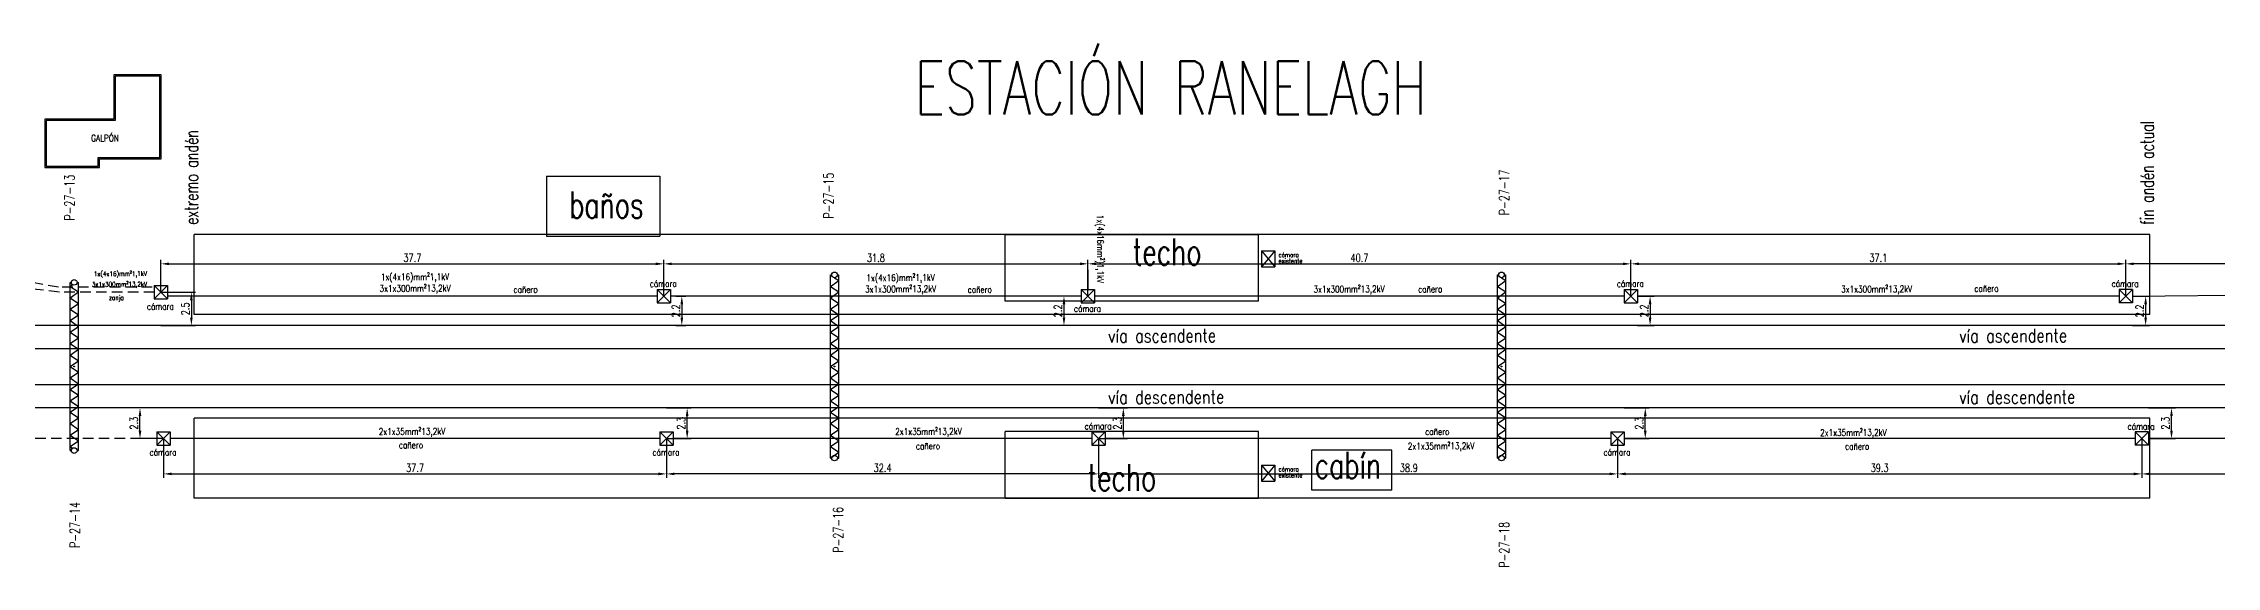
# Model space of a CAD drawing. Header units: millimetres. Extents: x 1735 to 2284, y 1373 to 1412.
# Drawn here: x 1875.7 to 2038.6, y 1373.2 to 1412.4 of the extents above; entities that cross this region are included whole.
import ezdxf

# ---------------------------------------------------------------- set-up
doc = ezdxf.new("R2010")
doc.units = ezdxf.units.MM
doc.linetypes.add('HIDDEN2', pattern=[4.7625, 3.175, -1.5875])
for name, color, linetype in [('GE-Textos', 3, 'Continuous'), ('LINEA02', 8, 'Continuous'), ('R-EDIFICIOS', 4, 'Continuous'), ('Textos catenaria', 7, 'Continuous')]:
    doc.layers.add(name, color=color, linetype=linetype)
doc.styles.add('Romans PF', font='romans.shx', dxfattribs={"width": 0.8})
doc.styles.add('SIMPLEX', font='simplex.shx', dxfattribs={"width": 0.75})
doc.dimstyles.new('COTA-100', dxfattribs={"dimscale": 3, "dimtxt": 0.2, "dimasz": 0.2, "dimexe": 0.1, "dimexo": 0, "dimgap": 0.05, "dimtad": 1, "dimdec": 1, "dimzin": 0, "dimdsep": 46, "dimtxsty": 'SIMPLEX', "dimcen": 0.1, "dimclrd": 256, "dimclre": 256, "dimclrt": 256, "dimazin": 0, "dimtm": 1e-09, "dimtfac": 0.714286, "dimtdec": 1, "dimtmove": 2, "dimatfit": 2, "dimfxl": 0, "dimtolj": 1, "dimtzin": 0, "dimarcsym": 0})

# ---------------------------------------------------------------- blocks, each defined once
blk = doc.blocks.new('cámara LDF-LDS')
at = {"color": 6}
for p, q in [((-0.5, 0.5), (0.5, 0.5)), ((-0.5, 0.5), (-0.5, -0.5)), ((-0.5, 0.5), (0.5, -0.5)), ((0.5, 0.5), (-0.5, -0.5)), ((0.5, 0.5), (0.5, -0.5)), ((-0.5, -0.5), (0.5, -0.5))]:
    blk.add_line(p, q, dxfattribs=at)
blk = doc.blocks.new('*D17')
at = {"lineweight": -2, "transparency": 16777216}
for p, q in [((1884.52, 1393.77), (1887.1, 1393.77)), ((1886.8, 1393.17), (1886.8, 1391.87)), ((1884.52, 1391.27), (1887.1, 1391.27))]:
    blk.add_line(p, q, dxfattribs=at)
at = {"transparency": 16777216}
for points in [[(1886.7, 1393.17), (1886.9, 1393.17), (1886.8, 1393.77)], [(1886.7, 1391.87), (1886.9, 1391.87), (1886.8, 1391.27)]]:
    blk.add_solid(points, dxfattribs=at)
at = {"layer": 'Defpoints', "color": 0, "transparency": 16777216}
for p in [(1884.52, 1393.77), (1884.52, 1391.27), (1886.8, 1391.27)]:
    blk.add_point(p, dxfattribs=at)
at = {"transparency": 16777216, "insert": (1886.35, 1392.52), "char_height": 0.6, "attachment_point": 5, "rotation": 90, "style": 'SIMPLEX'}
blk.add_mtext('\\A1;2.5', dxfattribs=at)
blk = doc.blocks.new('*D18')
at = {"lineweight": -2, "transparency": 16777216}
for p, q in [((1923.13, 1393.47), (1923.87, 1393.47)), ((1923.57, 1392.87), (1923.57, 1391.87)), ((1923.13, 1391.27), (1923.87, 1391.27))]:
    blk.add_line(p, q, dxfattribs=at)
at = {"transparency": 16777216}
for points in [[(1923.47, 1392.87), (1923.67, 1392.87), (1923.57, 1393.47)], [(1923.47, 1391.87), (1923.67, 1391.87), (1923.57, 1391.27)]]:
    blk.add_solid(points, dxfattribs=at)
at = {"layer": 'Defpoints', "color": 0, "transparency": 16777216}
for p in [(1923.13, 1393.47), (1923.13, 1391.27), (1923.57, 1391.27)]:
    blk.add_point(p, dxfattribs=at)
at = {"transparency": 16777216, "insert": (1923.12, 1392.37), "char_height": 0.6, "attachment_point": 5, "rotation": 90, "style": 'SIMPLEX'}
blk.add_mtext('\\A1;2.2', dxfattribs=at)
blk = doc.blocks.new('*D19')
at = {"lineweight": -2, "transparency": 16777216}
for p, q in [((1952.22, 1393.47), (1951.92, 1393.47)), ((1952.22, 1392.87), (1952.22, 1391.87)), ((1952.22, 1391.27), (1951.92, 1391.27))]:
    blk.add_line(p, q, dxfattribs=at)
at = {"transparency": 16777216}
for points in [[(1952.12, 1392.87), (1952.32, 1392.87), (1952.22, 1393.47)], [(1952.12, 1391.87), (1952.32, 1391.87), (1952.22, 1391.27)]]:
    blk.add_solid(points, dxfattribs=at)
at = {"layer": 'Defpoints', "color": 0, "transparency": 16777216}
for p in [(1952.22, 1393.47), (1952.22, 1391.27), (1952.22, 1391.27)]:
    blk.add_point(p, dxfattribs=at)
at = {"transparency": 16777216, "insert": (1951.77, 1392.37), "char_height": 0.6, "attachment_point": 5, "rotation": 90, "style": 'SIMPLEX'}
blk.add_mtext('\\A1;2.2', dxfattribs=at)
blk = doc.blocks.new('*D20')
at = {"lineweight": -2, "transparency": 16777216}
for p, q in [((1995.22, 1393.47), (1996.46, 1393.47)), ((1996.16, 1392.87), (1996.16, 1391.87)), ((1995.22, 1391.27), (1996.46, 1391.27))]:
    blk.add_line(p, q, dxfattribs=at)
at = {"transparency": 16777216}
for points in [[(1996.06, 1392.87), (1996.26, 1392.87), (1996.16, 1393.47)], [(1996.06, 1391.87), (1996.26, 1391.87), (1996.16, 1391.27)]]:
    blk.add_solid(points, dxfattribs=at)
at = {"layer": 'Defpoints', "color": 0, "transparency": 16777216}
for p in [(1995.22, 1393.47), (1995.22, 1391.27), (1996.16, 1391.27)]:
    blk.add_point(p, dxfattribs=at)
at = {"transparency": 16777216, "insert": (1995.71, 1392.37), "char_height": 0.6, "attachment_point": 5, "rotation": 90, "style": 'SIMPLEX'}
blk.add_mtext('\\A1;2.2', dxfattribs=at)
blk = doc.blocks.new('*D21')
at = {"lineweight": -2, "transparency": 16777216}
for p, q in [((2032.32, 1393.47), (2033.61, 1393.47)), ((2033.31, 1392.87), (2033.31, 1391.87)), ((2032.32, 1391.27), (2033.61, 1391.27))]:
    blk.add_line(p, q, dxfattribs=at)
at = {"transparency": 16777216}
for points in [[(2033.21, 1392.87), (2033.41, 1392.87), (2033.31, 1393.47)], [(2033.21, 1391.87), (2033.41, 1391.87), (2033.31, 1391.27)]]:
    blk.add_solid(points, dxfattribs=at)
at = {"layer": 'Defpoints', "color": 0, "transparency": 16777216}
for p in [(2032.32, 1393.47), (2032.32, 1391.27), (2033.31, 1391.27)]:
    blk.add_point(p, dxfattribs=at)
at = {"transparency": 16777216, "insert": (2032.86, 1392.37), "char_height": 0.6, "attachment_point": 5, "rotation": 90, "style": 'SIMPLEX'}
blk.add_mtext('\\A1;2.2', dxfattribs=at)
blk = doc.blocks.new('*D30')
at = {"lineweight": -2, "transparency": 16777216}
for p, q in [((2031.82, 1393.47), (2031.82, 1396.2)), ((2074.02, 1393.97), (2074.02, 1396.2)), ((2073.42, 1395.9), (2032.42, 1395.9))]:
    blk.add_line(p, q, dxfattribs=at)
at = {"transparency": 16777216}
for points in [[(2032.42, 1396), (2032.42, 1395.8), (2031.82, 1395.9)], [(2073.42, 1396), (2073.42, 1395.8), (2074.02, 1395.9)]]:
    blk.add_solid(points, dxfattribs=at)
at = {"layer": 'Defpoints', "color": 0, "transparency": 16777216}
for p in [(2031.82, 1395.9), (2031.82, 1393.47), (2074.02, 1393.97)]:
    blk.add_point(p, dxfattribs=at)
at = {"transparency": 16777216, "insert": (2052.92, 1396.35), "char_height": 0.6, "attachment_point": 5, "style": 'SIMPLEX'}
blk.add_mtext('\\A1;42.2', dxfattribs=at)
blk = doc.blocks.new('*D31')
at = {"lineweight": -2, "transparency": 16777216}
for p, q in [((1994.72, 1393.47), (1994.72, 1396.2)), ((2031.82, 1393.47), (2031.82, 1396.2)), ((1995.32, 1395.9), (2031.22, 1395.9))]:
    blk.add_line(p, q, dxfattribs=at)
at = {"transparency": 16777216}
for points in [[(1995.32, 1396), (1995.32, 1395.8), (1994.72, 1395.9)], [(2031.22, 1396), (2031.22, 1395.8), (2031.82, 1395.9)]]:
    blk.add_solid(points, dxfattribs=at)
at = {"layer": 'Defpoints', "color": 0, "transparency": 16777216}
for p in [(2031.82, 1395.9), (1994.72, 1393.47), (2031.82, 1393.47)]:
    blk.add_point(p, dxfattribs=at)
at = {"transparency": 16777216, "insert": (2013.27, 1396.35), "char_height": 0.6, "attachment_point": 5, "style": 'SIMPLEX'}
blk.add_mtext('\\A1;37.1', dxfattribs=at)
blk = doc.blocks.new('*D32')
at = {"lineweight": -2, "transparency": 16777216}
for p, q in [((1954.02, 1393.47), (1954.02, 1396.2)), ((1994.72, 1393.47), (1994.72, 1396.2)), ((1954.62, 1395.9), (1994.12, 1395.9))]:
    blk.add_line(p, q, dxfattribs=at)
at = {"transparency": 16777216}
for points in [[(1954.62, 1396), (1954.62, 1395.8), (1954.02, 1395.9)], [(1994.12, 1396), (1994.12, 1395.8), (1994.72, 1395.9)]]:
    blk.add_solid(points, dxfattribs=at)
at = {"layer": 'Defpoints', "color": 0, "transparency": 16777216}
for p in [(1994.72, 1395.9), (1954.02, 1393.47), (1994.72, 1393.47)]:
    blk.add_point(p, dxfattribs=at)
at = {"transparency": 16777216, "insert": (1974.37, 1396.35), "char_height": 0.6, "attachment_point": 5, "style": 'SIMPLEX'}
blk.add_mtext('\\A1;40.7', dxfattribs=at)
blk = doc.blocks.new('*D33')
at = {"lineweight": -2, "transparency": 16777216}
for p, q in [((1922.22, 1393.47), (1922.22, 1396.2)), ((1954.02, 1393.47), (1954.02, 1396.2)), ((1922.82, 1395.9), (1953.42, 1395.9))]:
    blk.add_line(p, q, dxfattribs=at)
at = {"transparency": 16777216}
for points in [[(1922.82, 1396), (1922.82, 1395.8), (1922.22, 1395.9)], [(1953.42, 1396), (1953.42, 1395.8), (1954.02, 1395.9)]]:
    blk.add_solid(points, dxfattribs=at)
at = {"layer": 'Defpoints', "color": 0, "transparency": 16777216}
for p in [(1954.02, 1395.9), (1922.22, 1393.47), (1954.02, 1393.47)]:
    blk.add_point(p, dxfattribs=at)
at = {"transparency": 16777216, "insert": (1938.12, 1396.35), "char_height": 0.6, "attachment_point": 5, "style": 'SIMPLEX'}
blk.add_mtext('\\A1;31.8', dxfattribs=at)
blk = doc.blocks.new('*D34')
at = {"lineweight": -2, "transparency": 16777216}
for p, q in [((1884.52, 1393.77), (1884.52, 1396.2)), ((1922.22, 1393.47), (1922.22, 1396.2)), ((1885.12, 1395.9), (1921.62, 1395.9))]:
    blk.add_line(p, q, dxfattribs=at)
at = {"transparency": 16777216}
for points in [[(1885.12, 1396), (1885.12, 1395.8), (1884.52, 1395.9)], [(1921.62, 1396), (1921.62, 1395.8), (1922.22, 1395.9)]]:
    blk.add_solid(points, dxfattribs=at)
at = {"layer": 'Defpoints', "color": 0, "transparency": 16777216}
for p in [(1922.22, 1395.9), (1884.52, 1393.77), (1922.22, 1393.47)]:
    blk.add_point(p, dxfattribs=at)
at = {"transparency": 16777216, "insert": (1903.37, 1396.35), "char_height": 0.6, "attachment_point": 5, "style": 'SIMPLEX'}
blk.add_mtext('\\A1;37.7', dxfattribs=at)
blk = doc.blocks.new('*D40')
at = {"lineweight": -2, "transparency": 16777216}
for p, q in [((1884.72, 1385.09), (1882.65, 1385.09)), ((1882.95, 1383.39), (1882.95, 1384.49)), ((1884.72, 1382.79), (1882.65, 1382.79))]:
    blk.add_line(p, q, dxfattribs=at)
at = {"transparency": 16777216}
for points in [[(1882.85, 1384.49), (1883.05, 1384.49), (1882.95, 1385.09)], [(1882.85, 1383.39), (1883.05, 1383.39), (1882.95, 1382.79)]]:
    blk.add_solid(points, dxfattribs=at)
at = {"layer": 'Defpoints', "color": 0, "transparency": 16777216}
for p in [(1882.95, 1385.09), (1884.72, 1385.09), (1884.72, 1382.79)]:
    blk.add_point(p, dxfattribs=at)
at = {"transparency": 16777216, "insert": (1882.5, 1383.94), "char_height": 0.6, "attachment_point": 5, "rotation": 90, "style": 'SIMPLEX'}
blk.add_mtext('\\A1;2.3', dxfattribs=at)
blk = doc.blocks.new('*D41')
at = {"lineweight": -2, "transparency": 16777216}
for p, q in [((1922.42, 1385.09), (1924.27, 1385.09)), ((1923.97, 1383.39), (1923.97, 1384.49)), ((1922.42, 1382.79), (1924.27, 1382.79))]:
    blk.add_line(p, q, dxfattribs=at)
at = {"transparency": 16777216}
for points in [[(1923.87, 1384.49), (1924.07, 1384.49), (1923.97, 1385.09)], [(1923.87, 1383.39), (1924.07, 1383.39), (1923.97, 1382.79)]]:
    blk.add_solid(points, dxfattribs=at)
at = {"layer": 'Defpoints', "color": 0, "transparency": 16777216}
for p in [(1922.42, 1385.09), (1923.97, 1385.09), (1922.42, 1382.79)]:
    blk.add_point(p, dxfattribs=at)
at = {"transparency": 16777216, "insert": (1923.52, 1383.94), "char_height": 0.6, "attachment_point": 5, "rotation": 90, "style": 'SIMPLEX'}
blk.add_mtext('\\A1;2.3', dxfattribs=at)
blk = doc.blocks.new('*D42')
at = {"lineweight": -2, "transparency": 16777216}
for p, q in [((1954.82, 1385.09), (1956.97, 1385.09)), ((1956.67, 1383.39), (1956.67, 1384.49)), ((1954.82, 1382.79), (1956.97, 1382.79))]:
    blk.add_line(p, q, dxfattribs=at)
at = {"transparency": 16777216}
for points in [[(1956.57, 1384.49), (1956.77, 1384.49), (1956.67, 1385.09)], [(1956.57, 1383.39), (1956.77, 1383.39), (1956.67, 1382.79)]]:
    blk.add_solid(points, dxfattribs=at)
at = {"layer": 'Defpoints', "color": 0, "transparency": 16777216}
for p in [(1954.82, 1385.09), (1956.67, 1385.09), (1954.82, 1382.79)]:
    blk.add_point(p, dxfattribs=at)
at = {"transparency": 16777216, "insert": (1956.22, 1383.94), "char_height": 0.6, "attachment_point": 5, "rotation": 90, "style": 'SIMPLEX'}
blk.add_mtext('\\A1;2.3', dxfattribs=at)
blk = doc.blocks.new('*D43')
at = {"lineweight": -2, "transparency": 16777216}
for p, q in [((1994.22, 1385.09), (1996.1, 1385.09)), ((1995.8, 1383.39), (1995.8, 1384.49)), ((1994.22, 1382.79), (1996.1, 1382.79))]:
    blk.add_line(p, q, dxfattribs=at)
at = {"transparency": 16777216}
for points in [[(1995.7, 1384.49), (1995.9, 1384.49), (1995.8, 1385.09)], [(1995.7, 1383.39), (1995.9, 1383.39), (1995.8, 1382.79)]]:
    blk.add_solid(points, dxfattribs=at)
at = {"layer": 'Defpoints', "color": 0, "transparency": 16777216}
for p in [(1994.22, 1385.09), (1995.8, 1385.09), (1994.22, 1382.79)]:
    blk.add_point(p, dxfattribs=at)
at = {"transparency": 16777216, "insert": (1995.35, 1383.94), "char_height": 0.6, "attachment_point": 5, "rotation": 90, "style": 'SIMPLEX'}
blk.add_mtext('\\A1;2.3', dxfattribs=at)
blk = doc.blocks.new('*D44')
at = {"lineweight": -2, "transparency": 16777216}
for p, q in [((2033.52, 1385.09), (2035.55, 1385.09)), ((2035.25, 1383.39), (2035.25, 1384.49)), ((2033.52, 1382.79), (2035.55, 1382.79))]:
    blk.add_line(p, q, dxfattribs=at)
at = {"transparency": 16777216}
for points in [[(2035.15, 1384.49), (2035.35, 1384.49), (2035.25, 1385.09)], [(2035.15, 1383.39), (2035.35, 1383.39), (2035.25, 1382.79)]]:
    blk.add_solid(points, dxfattribs=at)
at = {"layer": 'Defpoints', "color": 0, "transparency": 16777216}
for p in [(2033.52, 1385.09), (2035.25, 1385.09), (2033.52, 1382.79)]:
    blk.add_point(p, dxfattribs=at)
at = {"transparency": 16777216, "insert": (2034.8, 1383.94), "char_height": 0.6, "attachment_point": 5, "rotation": 90, "style": 'SIMPLEX'}
blk.add_mtext('\\A1;2.3', dxfattribs=at)
blk = doc.blocks.new('*D53')
at = {"lineweight": -2, "transparency": 16777216}
for p, q in [((2033.02, 1382.79), (2033.02, 1379.84)), ((2073.82, 1382.79), (2073.82, 1379.84)), ((2033.62, 1380.14), (2073.22, 1380.14))]:
    blk.add_line(p, q, dxfattribs=at)
at = {"transparency": 16777216}
for points in [[(2033.62, 1380.24), (2033.62, 1380.04), (2033.02, 1380.14)], [(2073.22, 1380.24), (2073.22, 1380.04), (2073.82, 1380.14)]]:
    blk.add_solid(points, dxfattribs=at)
at = {"layer": 'Defpoints', "color": 0, "transparency": 16777216}
for p in [(2033.02, 1382.79), (2073.82, 1382.79), (2073.82, 1380.14)]:
    blk.add_point(p, dxfattribs=at)
at = {"transparency": 16777216, "insert": (2053.42, 1380.59), "char_height": 0.6, "attachment_point": 5, "style": 'SIMPLEX'}
blk.add_mtext('\\A1;40.8', dxfattribs=at)
blk = doc.blocks.new('*D54')
at = {"lineweight": -2, "transparency": 16777216}
for p, q in [((1993.72, 1382.79), (1993.72, 1379.84)), ((2033.02, 1382.79), (2033.02, 1379.84)), ((1994.32, 1380.14), (2032.42, 1380.14))]:
    blk.add_line(p, q, dxfattribs=at)
at = {"transparency": 16777216}
for points in [[(1994.32, 1380.24), (1994.32, 1380.04), (1993.72, 1380.14)], [(2032.42, 1380.24), (2032.42, 1380.04), (2033.02, 1380.14)]]:
    blk.add_solid(points, dxfattribs=at)
at = {"layer": 'Defpoints', "color": 0, "transparency": 16777216}
for p in [(1993.72, 1382.79), (2033.02, 1382.79), (2033.02, 1380.14)]:
    blk.add_point(p, dxfattribs=at)
at = {"transparency": 16777216, "insert": (2013.37, 1380.59), "char_height": 0.6, "attachment_point": 5, "style": 'SIMPLEX'}
blk.add_mtext('\\A1;39.3', dxfattribs=at)
blk = doc.blocks.new('*D55')
at = {"lineweight": -2, "transparency": 16777216}
for p, q in [((1954.82, 1382.79), (1954.82, 1379.84)), ((1993.72, 1382.79), (1993.72, 1379.84)), ((1955.42, 1380.14), (1993.12, 1380.14))]:
    blk.add_line(p, q, dxfattribs=at)
at = {"transparency": 16777216}
for points in [[(1955.42, 1380.24), (1955.42, 1380.04), (1954.82, 1380.14)], [(1993.12, 1380.24), (1993.12, 1380.04), (1993.72, 1380.14)]]:
    blk.add_solid(points, dxfattribs=at)
at = {"layer": 'Defpoints', "color": 0, "transparency": 16777216}
for p in [(1954.82, 1382.79), (1993.72, 1382.79), (1993.72, 1380.14)]:
    blk.add_point(p, dxfattribs=at)
at = {"transparency": 16777216, "insert": (1978.07, 1380.59), "char_height": 0.6, "attachment_point": 5, "style": 'SIMPLEX'}
blk.add_mtext('\\A1;38.9', dxfattribs=at)
blk = doc.blocks.new('*D56')
at = {"lineweight": -2, "transparency": 16777216}
for p, q in [((1922.42, 1382.79), (1922.42, 1379.84)), ((1954.82, 1382.79), (1954.82, 1379.84)), ((1954.22, 1380.14), (1923.02, 1380.14))]:
    blk.add_line(p, q, dxfattribs=at)
at = {"transparency": 16777216}
for points in [[(1923.02, 1380.24), (1923.02, 1380.04), (1922.42, 1380.14)], [(1954.22, 1380.24), (1954.22, 1380.04), (1954.82, 1380.14)]]:
    blk.add_solid(points, dxfattribs=at)
at = {"layer": 'Defpoints', "color": 0, "transparency": 16777216}
for p in [(1922.42, 1382.79), (1954.82, 1382.79), (1922.42, 1380.14)]:
    blk.add_point(p, dxfattribs=at)
at = {"transparency": 16777216, "insert": (1938.62, 1380.59), "char_height": 0.6, "attachment_point": 5, "style": 'SIMPLEX'}
blk.add_mtext('\\A1;32.4', dxfattribs=at)
blk = doc.blocks.new('*D57')
at = {"lineweight": -2, "transparency": 16777216}
for p, q in [((1884.72, 1382.79), (1884.72, 1379.84)), ((1922.42, 1382.79), (1922.42, 1379.84)), ((1885.32, 1380.14), (1921.82, 1380.14))]:
    blk.add_line(p, q, dxfattribs=at)
at = {"transparency": 16777216}
for points in [[(1885.32, 1380.24), (1885.32, 1380.04), (1884.72, 1380.14)], [(1921.82, 1380.24), (1921.82, 1380.04), (1922.42, 1380.14)]]:
    blk.add_solid(points, dxfattribs=at)
at = {"layer": 'Defpoints', "color": 0, "transparency": 16777216}
for p in [(1884.72, 1382.79), (1922.42, 1382.79), (1922.42, 1380.14)]:
    blk.add_point(p, dxfattribs=at)
at = {"transparency": 16777216, "insert": (1903.57, 1380.59), "char_height": 0.6, "attachment_point": 5, "style": 'SIMPLEX'}
blk.add_mtext('\\A1;37.7', dxfattribs=at)

msp = doc.modelspace()

# ---------------------------------------------------------------- linework, layer by layer
for p, q in [((1913.42, 1402.47), (1913.42, 1397.97)), ((1913.42, 1402.47), (1921.92, 1402.47)), ((1921.92, 1402.47), (1921.92, 1397.97)), ((1913.42, 1397.97), (1921.92, 1397.97)), ((1947.8, 1393.09), (1947.8, 1398.09)), ((1947.8, 1398.09), (1966.8, 1398.09)), ((1966.8, 1393.09), (1966.8, 1398.09)), ((1967.02, 1396.87), (1968.02, 1396.87)), ((1967.02, 1396.87), (1967.02, 1395.67)), ((1967.02, 1396.87), (1968.02, 1395.67)), ((1968.02, 1396.87), (1967.02, 1395.67)), ((1968.02, 1396.87), (1968.02, 1395.67)), ((1967.02, 1395.67), (1968.02, 1395.67)), ((1966.8, 1393.09), (1947.8, 1393.09)), ((1966.8, 1383.31), (1947.8, 1383.31)), ((1947.8, 1378.31), (1947.8, 1383.31)), ((1966.8, 1378.31), (1966.8, 1383.31)), ((1976.8, 1381.91), (1970.8, 1381.91)), ((1970.8, 1378.91), (1970.8, 1381.91)), ((1976.8, 1378.91), (1976.8, 1381.91)), ((1967.02, 1380.79), (1968.02, 1380.79)), ((1967.02, 1380.79), (1967.02, 1379.59)), ((1967.02, 1380.79), (1968.02, 1379.59)), ((1968.02, 1380.79), (1967.02, 1379.59)), ((1968.02, 1380.79), (1968.02, 1379.59)), ((1947.8, 1378.31), (1966.8, 1378.31)), ((1967.02, 1379.59), (1968.02, 1379.59)), ((1976.8, 1378.91), (1970.8, 1378.91))]:
    msp.add_line(p, q)
at = {"color": 8, "linetype": 'Continuous'}
for p, q in [((2033.62, 1398.09), (1887.02, 1398.09)), ((1887.02, 1392.09), (1887.02, 1398.09)), ((2033.62, 1392.09), (2033.62, 1398.09)), ((2033.62, 1392.09), (1887.02, 1392.09)), ((2284.01, 1391.27), (1735.09, 1391.27)), ((2284.01, 1389.53), (1735.09, 1389.53)), ((2284.01, 1386.83), (1735.09, 1386.83)), ((2284.01, 1385.09), (1735.09, 1385.09)), ((2033.62, 1384.31), (1887.02, 1384.31)), ((1887.02, 1378.31), (1887.02, 1384.31)), ((2033.62, 1378.31), (2033.62, 1384.31)), ((2033.62, 1378.31), (1887.02, 1378.31))]:
    msp.add_line(p, q, dxfattribs=at)
at = {"color": 5, "linetype": 'HIDDEN2', "ltscale": 0.25}
for p, q in [((1876.84, 1394.14), (1872.86, 1394.86)), ((1876.91, 1393.77), (1873.16, 1394.23)), ((1883.86, 1394.15), (1876.75, 1394.15)), ((1884.02, 1393.77), (1876.91, 1393.77)), ((1884.22, 1382.79), (1869.1, 1382.79))]:
    msp.add_line(p, q, dxfattribs=at)
at = {"color": 4}
for p, q in [((1934.71, 1381.33), (1934.71, 1395.07)), ((1934.71, 1395.07), (1934.81, 1395.07)), ((1934.71, 1394.21), (1935.34, 1394.64)), ((1935.02, 1394.86), (1935.34, 1394.64)), ((1935.23, 1395.07), (1935.34, 1395.07)), ((1935.34, 1381.33), (1935.34, 1395.07)), ((1984.71, 1381.33), (1984.71, 1395.07)), ((1984.71, 1395.07), (1984.81, 1395.07)), ((1984.71, 1394.21), (1985.34, 1394.64)), ((1985.02, 1394.86), (1985.34, 1394.64)), ((1985.23, 1395.07), (1985.34, 1395.07)), ((1985.34, 1381.33), (1985.34, 1395.07)), ((1877.71, 1381.89), (1877.71, 1394.51)), ((1877.71, 1394.51), (1877.81, 1394.51)), ((1877.71, 1394.21), (1877.89, 1394.34)), ((1877.71, 1394.21), (1878.34, 1393.79)), ((1877.71, 1393.36), (1878.34, 1393.79)), ((1877.71, 1393.36), (1878.34, 1392.93)), ((1877.71, 1392.5), (1878.34, 1392.93)), ((1878.23, 1394.51), (1878.34, 1394.51)), ((1878.34, 1381.89), (1878.34, 1394.51)), ((1934.71, 1394.21), (1935.34, 1393.79)), ((1934.71, 1393.36), (1935.34, 1393.79)), ((1934.71, 1393.36), (1935.34, 1392.93)), ((1934.71, 1392.5), (1935.34, 1392.93)), ((1984.71, 1394.21), (1985.34, 1393.79)), ((1984.71, 1393.36), (1985.34, 1393.79)), ((1984.71, 1393.36), (1985.34, 1392.93)), ((1984.71, 1392.5), (1985.34, 1392.93)), ((1877.71, 1392.5), (1878.34, 1392.07)), ((1877.71, 1391.64), (1878.34, 1392.07)), ((1877.71, 1391.64), (1878.34, 1391.21)), ((1934.71, 1392.5), (1935.34, 1392.07)), ((1934.71, 1391.64), (1935.34, 1392.07)), ((1934.71, 1391.64), (1935.34, 1391.21)), ((1984.71, 1392.5), (1985.34, 1392.07)), ((1984.71, 1391.64), (1985.34, 1392.07)), ((1984.71, 1391.64), (1985.34, 1391.21)), ((1877.71, 1390.78), (1878.34, 1391.21)), ((1877.71, 1390.78), (1878.34, 1390.35)), ((1877.71, 1389.92), (1878.34, 1390.35)), ((1877.71, 1389.92), (1878.34, 1389.49)), ((1934.71, 1390.78), (1935.34, 1391.21)), ((1934.71, 1390.78), (1935.34, 1390.35)), ((1934.71, 1389.92), (1935.34, 1390.35)), ((1934.71, 1389.92), (1935.34, 1389.49)), ((1984.71, 1390.78), (1985.34, 1391.21)), ((1984.71, 1390.78), (1985.34, 1390.35)), ((1984.71, 1389.92), (1985.34, 1390.35)), ((1984.71, 1389.92), (1985.34, 1389.49)), ((1877.71, 1389.06), (1878.34, 1389.49)), ((1877.71, 1389.06), (1878.34, 1388.63)), ((1877.71, 1388.2), (1878.34, 1388.63)), ((1877.71, 1388.2), (1878.34, 1387.77)), ((1934.71, 1389.06), (1935.34, 1389.49)), ((1934.71, 1389.06), (1935.34, 1388.63)), ((1934.71, 1388.2), (1935.34, 1388.63)), ((1934.71, 1388.2), (1935.34, 1387.77)), ((1984.71, 1389.06), (1985.34, 1389.49)), ((1984.71, 1389.06), (1985.34, 1388.63)), ((1984.71, 1388.2), (1985.34, 1388.63)), ((1984.71, 1388.2), (1985.34, 1387.77)), ((1877.71, 1387.34), (1878.34, 1387.77)), ((1877.71, 1387.34), (1878.34, 1386.91)), ((1877.71, 1386.48), (1878.34, 1386.91)), ((1877.71, 1386.48), (1878.34, 1386.05)), ((1934.71, 1387.34), (1935.34, 1387.77)), ((1934.71, 1387.34), (1935.34, 1386.91)), ((1934.71, 1386.48), (1935.34, 1386.91)), ((1934.71, 1386.48), (1935.34, 1386.05)), ((1984.71, 1387.34), (1985.34, 1387.77)), ((1984.71, 1387.34), (1985.34, 1386.91)), ((1984.71, 1386.48), (1985.34, 1386.91)), ((1984.71, 1386.48), (1985.34, 1386.05)), ((1877.71, 1385.62), (1878.34, 1386.05)), ((1877.71, 1385.62), (1878.34, 1385.19)), ((1877.71, 1384.76), (1878.34, 1385.19)), ((1877.71, 1384.76), (1878.34, 1384.34)), ((1934.71, 1385.62), (1935.34, 1386.05)), ((1934.71, 1385.62), (1935.34, 1385.19)), ((1934.71, 1384.76), (1935.34, 1385.19)), ((1934.71, 1384.76), (1935.34, 1384.34)), ((1984.71, 1385.62), (1985.34, 1386.05)), ((1984.71, 1385.62), (1985.34, 1385.19)), ((1984.71, 1384.76), (1985.34, 1385.19)), ((1984.71, 1384.76), (1985.34, 1384.34)), ((1877.71, 1383.91), (1878.34, 1384.34)), ((1877.71, 1383.91), (1878.34, 1383.48)), ((1877.71, 1383.05), (1878.34, 1383.48)), ((1934.71, 1383.91), (1935.34, 1384.34)), ((1934.71, 1383.91), (1935.34, 1383.48)), ((1934.71, 1383.05), (1935.34, 1383.48)), ((1984.71, 1383.91), (1985.34, 1384.34)), ((1984.71, 1383.91), (1985.34, 1383.48)), ((1984.71, 1383.05), (1985.34, 1383.48)), ((1877.71, 1383.05), (1878.34, 1382.62)), ((1877.71, 1382.19), (1878.34, 1382.62)), ((1877.71, 1382.19), (1877.9, 1382.06)), ((1877.71, 1381.89), (1877.81, 1381.89)), ((1878.23, 1381.89), (1878.34, 1381.89)), ((1934.71, 1383.05), (1935.34, 1382.62)), ((1934.71, 1382.19), (1935.34, 1382.62)), ((1934.71, 1382.19), (1935.34, 1381.76)), ((1934.71, 1381.33), (1935.34, 1381.76)), ((1984.71, 1383.05), (1985.34, 1382.62)), ((1984.71, 1382.19), (1985.34, 1382.62)), ((1984.71, 1382.19), (1985.34, 1381.76)), ((1984.71, 1381.33), (1985.34, 1381.76)), ((1934.71, 1381.33), (1934.81, 1381.33)), ((1935.23, 1381.33), (1935.34, 1381.33)), ((1984.71, 1381.33), (1984.81, 1381.33)), ((1985.23, 1381.33), (1985.34, 1381.33))]:
    msp.add_line(p, q, dxfattribs=at)
for centre in [(1878.02, 1394.51), (1935.02, 1395.07), (1985.02, 1395.07), (1878.02, 1381.89), (1935.02, 1381.33), (1985.02, 1381.33)]:
    msp.add_circle(centre, 0.21, dxfattribs=at)
for centre in [(1878.02, 1388.2), (1935.02, 1388.2), (1985.02, 1388.2)]:
    msp.add_circle(centre, 0.0299)
at = {"layer": 'LINEA02', "color": 11}
for p, q in [((1954.02, 1395.45), (1954.02, 1393.97)), ((1921.72, 1393.47), (1885.02, 1393.47)), ((1953.52, 1393.47), (1922.72, 1393.47)), ((1994.22, 1393.47), (1954.52, 1393.47)), ((2031.32, 1393.47), (1995.22, 1393.47)), ((2032.32, 1393.47), (2074.02, 1393.97)), ((1921.92, 1382.79), (1885.22, 1382.79)), ((1954.32, 1382.79), (1922.92, 1382.79)), ((1993.22, 1382.79), (1955.32, 1382.79)), ((2032.52, 1382.79), (1994.22, 1382.79)), ((2073.32, 1382.79), (2033.52, 1382.79))]:
    msp.add_line(p, q, dxfattribs=at)
at = {"layer": 'R-EDIFICIOS', "color": 7}
for points in [[(1875.81, 1403.13), (1879.91, 1403.13), (1879.91, 1403.78), (1884.54, 1403.78), (1884.54, 1410.08), (1880.99, 1410.08), (1880.99, 1406.76), (1875.81, 1406.76)], [(1875.91, 1403.23), (1879.81, 1403.23), (1879.81, 1403.88), (1884.44, 1403.88), (1884.44, 1409.98), (1881.09, 1409.98), (1881.09, 1406.66), (1875.91, 1406.66)]]:
    msp.add_lwpolyline(points, close=True, dxfattribs=at)

# ---------------------------------------------------------------- block references
for p in [(1884.52, 1393.77), (1922.22, 1393.47), (1954.02, 1393.47), (1994.72, 1393.47), (1884.72, 1382.79), (1922.42, 1382.79), (1954.82, 1382.79), (1993.72, 1382.79)]:
    msp.add_blockref('cámara LDF-LDS', p)
at = {"xscale": -1}
for p in [(2031.82, 1393.47), (2033.02, 1382.79)]:
    msp.add_blockref('cámara LDF-LDS', p, dxfattribs=at)

# ---------------------------------------------------------------- texts
at = {"layer": 'GE-Textos', "style": 'Romans PF', "width": 0.8}
msp.add_text('GALPÓN', height=0.5, dxfattribs=at).set_placement((1879.29, 1405.08))
at = {"layer": 'Textos catenaria', "style": 'SIMPLEX', "width": 0.7}
for s, height, p in [('ESTACIÓN RANELAGH', 4, (1941.02, 1407.1)), ('baños', 2, (1915.13, 1399.33)), ('techo', 2, (1957.37, 1395.81)), ('cabín', 2, (1971.02, 1379.79)), ('techo', 2, (1953.98, 1378.87))]:
    msp.add_text(s, height=height, dxfattribs=at).set_placement(p)
at = {"layer": 'Textos catenaria', "style": 'SIMPLEX'}
for s, height, rotation, width, p in [('fin andén actual', 1, 90, 0.7, (2033.92, 1398.83)), ('extremo andén', 1, 90, 0.7, (1887.31, 1398.83)), ('P-27-17', 0.75, 90, 0.7, (1985.59, 1399.54)), ('P-27-13', 0.75, 90, 0.7, (1878.04, 1399.14)), ('P-27-15', 0.75, 90, 0.7, (1934.95, 1399.29)), ('1x(4x16mm²)1,1kV', 0.5, 270.3193, 0.8, (1954.69, 1399.58)), ('cámara', 0.35, 0.3193, 0.7, (1968.31, 1396.39)), ('existente', 0.35, 0.3193, 0.7, (1968.31, 1395.94)), ('3x1x300mm²13,2kV', 0.35, 0.3193, 0.8, (1879.34, 1394.18)), ('1x(4x16)mm²1,1kV', 0.35, 0.3193, 0.8, (1879.49, 1394.97)), ('1x(4x16)mm²1,1kV', 0.5, 0.3193, 0.8, (1901.01, 1394.66)), ('cámara', 0.5, 0.3193, 0.8, (1921.17, 1394.16)), ('1x(4x16)mm²1,1kV', 0.5, 0.3193, 0.8, (1937.41, 1394.6)), ('cámara', 0.5, 0.3193, 0.8, (1993.67, 1394.16)), ('cámara', 0.5, 359.6807, 0.8, (2030.76, 1394.17)), ('zanja', 0.35, 0.3193, 0.8, (1880.62, 1393.18)), ('cámara', 0.5, 0.3193, 0.8, (1883.47, 1392.45)), ('3x1x300mm²13,2kV', 0.5, 0.3193, 0.8, (1900.91, 1393.8)), ('cañero', 0.5, 0.3193, 0.8, (1910.95, 1393.72)), ('3x1x300mm²13,2kV', 0.5, 0.3193, 0.8, (1937.31, 1393.75)), ('cañero', 0.5, 0.3193, 0.8, (1945, 1393.72)), ('3x1x300mm²13,2kV', 0.5, 0.3193, 0.8, (1970.93, 1393.74)), ('cañero', 0.5, 0.3193, 0.8, (1978.77, 1393.75)), ('3x1x300mm²13,2kV', 0.5, 0.3193, 0.8, (2010.48, 1393.74)), ('cañero', 0.5, 0.3193, 0.8, (2020.47, 1393.8)), ('cámara', 0.5, 0.3193, 0.8, (1952.97, 1392.29)), ('vía ascendente', 1, 0.3193, 0.8, (1955.53, 1389.99)), ('vía ascendente', 1, 0.3193, 0.8, (2019.33, 1389.99)), ('vía descendente', 1, 0.3193, 0.8, (1955.53, 1385.39)), ('vía descendente', 1, 0.3193, 0.8, (2019.33, 1385.39)), ('2x1x35mm²13,2kV', 0.5, 0.3193, 0.8, (1900.85, 1383.06)), ('2x1x35mm²13,2kV', 0.5, 0.3193, 0.8, (1939.57, 1383.06)), ('cámara', 0.5, 0.3193, 0.8, (1953.77, 1383.47)), ('cañero', 0.5, 0.3193, 0.8, (1979.3, 1383.06)), ('2x1x35mm²13,2kV', 0.5, 0.3193, 0.8, (2008.91, 1382.98)), ('cámara', 0.5, 359.6807, 0.8, (2031.96, 1383.46)), ('cámara', 0.5, 0.3193, 0.8, (1883.67, 1381.51)), ('cañero', 0.5, 0.3193, 0.8, (1902.36, 1382.05)), ('cámara', 0.5, 0.3193, 0.8, (1921.37, 1381.51)), ('cañero', 0.5, 0.3193, 0.8, (1941.12, 1381.98)), ('2x1x35mm²13,2kV', 0.5, 0.3193, 0.8, (1978, 1381.97)), ('cámara', 0.5, 0.3193, 0.8, (1992.67, 1381.51)), ('cañero', 0.5, 0.3193, 0.8, (2010.78, 1381.95)), ('cámara', 0.35, 0.3193, 0.7, (1968.31, 1380.31)), ('existente', 0.35, 0.3193, 0.7, (1968.31, 1379.86)), ('P-27-14', 0.75, 90, 0.7, (1878.43, 1374.58)), ('P-27-16', 0.75, 90, 0.7, (1935.66, 1374.22)), ('P-27-18', 0.75, 90, 0.7, (1985.59, 1373.1))]:
    msp.add_text(s, height=height, rotation=rotation, dxfattribs=dict(at, width=width)).set_placement(p)

# ---------------------------------------------------------------- dimensions: what is measured, and where the dimension line sits
for base, p1, p2, picture, middle in [((1922.22, 1395.9), (1884.52, 1393.77), (1922.22, 1393.47), '*D34', (1903.37, 1396.35)), ((1954.02, 1395.9), (1922.22, 1393.47), (1954.02, 1393.47), '*D33', (1938.12, 1396.35)), ((1994.72, 1395.9), (1954.02, 1393.47), (1994.72, 1393.47), '*D32', (1974.37, 1396.35)), ((2031.82, 1395.9), (1994.72, 1393.47), (2031.82, 1393.47), '*D31', (2013.27, 1396.35)), ((2031.82, 1395.9), (2074.02, 1393.97), (2031.82, 1393.47), '*D30', (2052.92, 1396.35)), ((1922.42, 1380.14), (1884.72, 1382.79), (1922.42, 1382.79), '*D57', (1903.57, 1380.59)), ((1922.42, 1380.14), (1954.82, 1382.79), (1922.42, 1382.79), '*D56', (1938.62, 1380.59)), ((2033.02, 1380.14), (1993.72, 1382.79), (2033.02, 1382.79), '*D54', (2013.37, 1380.59)), ((2073.82, 1380.14), (2033.02, 1382.79), (2073.82, 1382.79), '*D53', (2053.42, 1380.59))]:
    dim = msp.add_linear_dim(base=base, p1=p1, p2=p2, dimstyle='COTA-100')
    dim.commit()
    dim.dimension.update_dxf_attribs({"geometry": picture, "text_midpoint": middle})
for base, p1, p2, picture, middle in [((1886.8, 1391.27), (1884.52, 1393.77), (1884.52, 1391.27), '*D17', (1886.35, 1392.52)), ((1923.57, 1391.27), (1923.13, 1393.47), (1923.13, 1391.27), '*D18', (1923.12, 1392.37)), ((1952.22, 1391.27), (1952.22, 1393.47), (1952.22, 1391.27), '*D19', (1951.77, 1392.37)), ((1996.16, 1391.27), (1995.22, 1393.47), (1995.22, 1391.27), '*D20', (1995.71, 1392.37)), ((2033.31, 1391.27), (2032.32, 1393.47), (2032.32, 1391.27), '*D21', (2032.86, 1392.37)), ((1882.95, 1385.09), (1884.72, 1382.79), (1884.72, 1385.09), '*D40', (1882.5, 1383.94)), ((1923.97, 1385.09), (1922.42, 1382.79), (1922.42, 1385.09), '*D41', (1923.52, 1383.94)), ((1956.67, 1385.09), (1954.82, 1382.79), (1954.82, 1385.09), '*D42', (1956.22, 1383.94)), ((1995.8, 1385.09), (1994.22, 1382.79), (1994.22, 1385.09), '*D43', (1995.35, 1383.94)), ((2035.25, 1385.09), (2033.52, 1382.79), (2033.52, 1385.09), '*D44', (2034.8, 1383.94))]:
    dim = msp.add_linear_dim(base=base, p1=p1, p2=p2, angle=90, dimstyle='COTA-100')
    dim.commit()
    dim.dimension.update_dxf_attribs({"geometry": picture, "text_midpoint": middle})
dim = msp.add_linear_dim(base=(1993.72, 1380.14), p1=(1954.82, 1382.79), p2=(1993.72, 1382.79), dimstyle='COTA-100')
dim.commit()
dim.dimension.update_dxf_attribs({"geometry": '*D55', "text_midpoint": (1978.07, 1380.59), "dimtype": 160})

doc.saveas('drawing.dxf')
